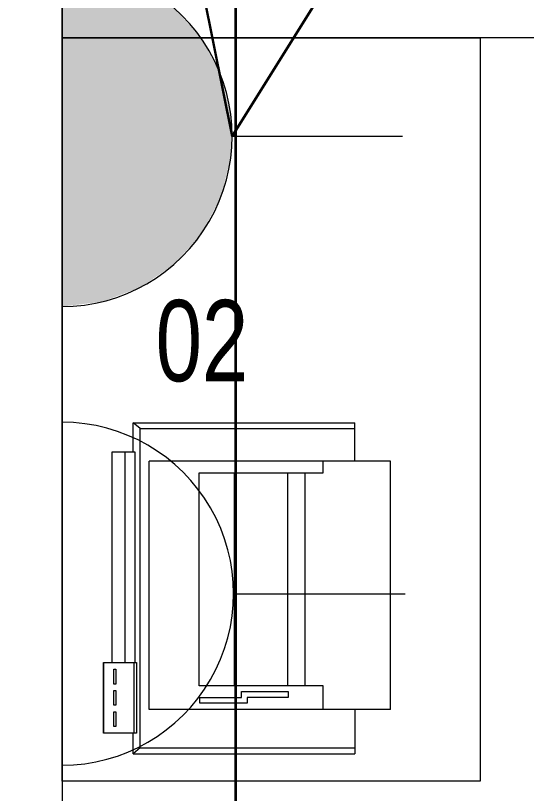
# Model space of a CAD drawing. Header units: metres. Extents: x 75097 to 220762, y -1557923 to -1361206.
# Drawn here: x 190548 to 191098, y -1469417 to -1468580 of the extents above; entities that cross this region are included whole.
import ezdxf

# ---------------------------------------------------------------- set-up
doc = ezdxf.new("R2010")
doc.units = ezdxf.units.M
doc.layers.get('0').update_dxf_attribs({"lineweight": 0})
for name, color, linetype, lineweight in [('A-100 - Copy$0$Medical Equipment and Furniture', 8, 'Continuous', 0), ('A-100 - Copy$0$NEW', 8, 'Continuous', 5), ('A-100 - Copy$0$Walls', 8, 'Continuous', 0), ('E-LG', 245, 'Continuous', 30)]:
    doc.layers.add(name, color=color, linetype=linetype, lineweight=lineweight)
doc.layers.add('E-POWR', color=7, linetype='Continuous', lineweight=9, true_color=0x4e7e3e)
doc.styles.add('A-100 - Copy$0$X3G_ENTITY_257CFD', font='swisscl.ttf', dxfattribs={"height": 200})

# ---------------------------------------------------------------- blocks, each defined once
blk = doc.blocks.new('NORMAL SOCKET')
at = {"layer": 'E-POWR'}
for p, q in [((0, 307.7), (0, 615.4)), ((-307.7, 0), (307.7, 0))]:
    blk.add_line(p, q, dxfattribs=at)
blk.add_ellipse((0, 0), major_axis=(32.8, 305.9), ratio=1, start_param=4.81904, end_param=7.960633, dxfattribs=at)
blk = doc.blocks.new('GI-041_dwg_UPS-E-SKT1-3902843-GI-041')
at = {"layer": 'E-POWR'}
blk.add_hatch(color=256, dxfattribs=at).paths.add_polyline_path([(-0.19872, -0.00047), (0.19872, -0.00047), (0.19295, 0.04709), (0.17596, 0.09188), (0.14875, 0.13131), (0.11289, 0.16308), (0.07047, 0.18534), (0.02395, 0.19681), (-0.02395, 0.19681), (-0.07047, 0.18534), (-0.11289, 0.16308), (-0.14875, 0.13131), (-0.17596, 0.09188), (-0.19295, 0.04709)], flags=0)
for p, q in [((0, 0.19825), (0, 0.397)), ((-0.19872, -0.00047), (0.19872, -0.00047)), ((-0.14732, -0.00047), (0.14732, -0.00047))]:
    blk.add_line(p, q, dxfattribs=at)
blk.add_arc((0, -0.00047), 0.19872, 360, 180, dxfattribs=at)
blk = doc.blocks.new('A-100 - Copy$0$GF21042-P')
for p, q in [((0.7, 0), (0.7, 0.6)), ((-0.7, 0), (0.7, 0))]:
    blk.add_line(p, q)
blk = doc.blocks.new('*X84')
for p, q in [((5, 3), (5, 3)), ((5, 3), (5, 3)), ((5, 3), (5, 3)), ((5, 3), (5, 3)), ((5, 3), (5, 3)), ((5, 3), (5, 3)), ((5, 3), (5, 3)), ((5, 3), (5, 3)), ((5, 3), (5, 3)), ((5, 3), (5, 3)), ((5, 3), (5, 3)), ((5, 3), (5, 3)), ((5, 3), (5, 3)), ((5, 3), (5, 3)), ((5, 3), (5, 3)), ((5, 3), (5, 3)), ((5, 3), (5, 3)), ((5, 3), (5, 3)), ((5, 3), (5, 3)), ((5, 3), (5, 3)), ((5, 3), (5, 3)), ((5, 3), (5, 3)), ((5, 3), (5, 3)), ((5, 3), (5, 3)), ((5, 3), (5, 3)), ((5, 3), (5, 3)), ((5, 3), (5, 3)), ((5, 3), (5, 3)), ((5, 3), (5, 3)), ((5, 3), (5, 3)), ((5, 3), (5, 3)), ((5, 3), (5, 3)), ((5, 3), (5, 3)), ((5, 3), (5, 3)), ((5, 3), (5, 3)), ((5, 3), (5, 3)), ((5, 3), (5, 3)), ((5, 3), (5, 3)), ((5, 3), (5, 3)), ((5, 3), (5, 3)), ((5, 3), (5, 3)), ((5, 3), (5, 3)), ((5, 3), (5, 3)), ((5, 3), (5, 3)), ((5, 3), (5, 3)), ((5, 3), (5, 3)), ((5, 3), (5, 3)), ((5, 3), (5, 3)), ((5, 3), (5, 3)), ((5, 3), (5, 3)), ((5, 3), (5, 3)), ((5, 3), (5, 3)), ((5, 3), (5, 3)), ((5, 3), (5, 3)), ((5, 3), (5, 3)), ((5, 3), (5, 3)), ((5, 3), (5, 3)), ((5, 3), (5, 3)), ((5, 3), (5, 3)), ((5, 3), (5, 3)), ((5, 3), (5, 3)), ((5, 3), (5, 3)), ((5, 3), (5, 3)), ((5, 3), (5, 3)), ((5, 3), (5, 3)), ((5, 3), (5, 3)), ((6, 3), (5, 3)), ((5, 3), (5, 3)), ((6, 3), (5, 3)), ((5, 3), (5, 3)), ((6, 3), (5, 3)), ((5, 3), (5, 3)), ((6, 3), (5, 3)), ((5, 3), (5, 3)), ((5, 3), (5, 3)), ((5, 3), (5, 3)), ((5, 3), (5, 3)), ((5, 3), (5, 3)), ((5, 3), (5, 3)), ((5, 3), (5, 3)), ((5, 3), (5, 3)), ((5, 3), (5, 3)), ((5, 3), (5, 3)), ((5, 3), (5, 3)), ((5, 3), (5, 3)), ((5, 3), (5, 3)), ((5, 3), (5, 3)), ((5, 3), (5, 3)), ((5, 3), (5, 3)), ((5, 3), (5, 3)), ((5, 3), (5, 3)), ((5, 3), (5, 3)), ((5, 3), (5, 3)), ((5, 3), (5, 3)), ((5, 3), (5, 3)), ((5, 3), (5, 3)), ((6, 3), (6, 3)), ((6, 3), (6, 3)), ((6, 3), (6, 3)), ((6, 3), (6, 3)), ((6, 3), (6, 3)), ((6, 3), (6, 3)), ((6, 3), (6, 3)), ((6, 3), (6, 3)), ((6, 3), (6, 3)), ((6, 3), (6, 3)), ((6, 3), (6, 3)), ((6, 3), (6, 3)), ((6, 3), (6, 3)), ((6, 3), (6, 3)), ((6, 3), (6, 3)), ((6, 3), (6, 3)), ((6, 3), (6, 3)), ((6, 3), (6, 3)), ((6, 3), (6, 3)), ((6, 3), (6, 3)), ((6, 3), (6, 3)), ((6, 3), (6, 3)), ((6, 3), (6, 3)), ((6, 3), (6, 3)), ((6, 3), (6, 3)), ((6, 3), (6, 3)), ((6, 3), (6, 3)), ((6, 3), (6, 3)), ((6, 3), (6, 3)), ((6, 3), (6, 3)), ((6, 3), (6, 3)), ((6, 3), (6, 3)), ((6, 3), (6, 3)), ((6, 3), (6, 3)), ((6, 3), (6, 3)), ((6, 3), (6, 3)), ((6, 3), (6, 3)), ((6, 3), (6, 3)), ((6, 3), (6, 3)), ((6, 3), (6, 3)), ((6, 3), (6, 3)), ((6, 3), (6, 3)), ((6, 3), (6, 3)), ((6, 3), (6, 3)), ((6, 3), (6, 3)), ((6, 3), (6, 3)), ((6, 3), (6, 3)), ((6, 3), (6, 3)), ((6, 3), (6, 3)), ((6, 3), (6, 3)), ((6, 3), (6, 3)), ((6, 3), (6, 3)), ((6, 3), (6, 3)), ((6, 3), (6, 3)), ((6, 3), (6, 3)), ((6, 3), (6, 3)), ((6, 3), (6, 3)), ((6, 3), (6, 3)), ((6, 3), (6, 3)), ((6, 3), (6, 3)), ((6, 3), (6, 3)), ((6, 3), (6, 3)), ((6, 3), (6, 3)), ((6, 3), (6, 3)), ((6, 3), (6, 3)), ((6, 3), (6, 3)), ((6, 3), (6, 3)), ((6, 3), (6, 3)), ((6, 3), (6, 3)), ((6, 3), (6, 3)), ((6, 3), (6, 3)), ((6, 3), (6, 3)), ((6, 3), (6, 3)), ((6, 3), (6, 3)), ((6, 3), (6, 3)), ((6, 3), (6, 3)), ((6, 3), (6, 3)), ((6, 3), (6, 3)), ((6, 3), (6, 3)), ((6, 3), (6, 3)), ((6, 3), (6, 3)), ((6, 3), (6, 3)), ((6, 3), (6, 3)), ((6, 3), (6, 3)), ((6, 3), (6, 3)), ((6, 3), (6, 3)), ((6, 3), (6, 3)), ((6, 3), (6, 3)), ((6, 3), (6, 3)), ((6, 3), (6, 3)), ((6, 3), (6, 3)), ((6, 3), (6, 3)), ((6, 3), (6, 3)), ((6, 3), (6, 3)), ((6, 3), (6, 3)), ((6, 3), (6, 3)), ((6, 3), (6, 3)), ((6, 3), (6, 3)), ((6, 3), (6, 3)), ((6, 3), (6, 3)), ((6, 3), (6, 3)), ((6, 3), (6, 3)), ((6, 3), (6, 3)), ((6, 3), (6, 3)), ((6, 3), (6, 3)), ((6, 3), (6, 3)), ((6, 3), (6, 3)), ((6, 3), (6, 3)), ((6, 3), (6, 3)), ((6, 3), (6, 3)), ((6, 3), (6, 3)), ((6, 3), (6, 3)), ((6, 3), (6, 3)), ((6, 3), (6, 3)), ((6, 3), (6, 3)), ((6, 3), (6, 3)), ((6, 3), (6, 3)), ((6, 3), (6, 3)), ((6, 3), (6, 3)), ((6, 3), (6, 3)), ((6, 3), (6, 3)), ((6, 3), (6, 3)), ((6, 3), (6, 3)), ((6, 3), (6, 3)), ((6, 3), (6, 3)), ((6, 3), (6, 3)), ((6, 3), (6, 3)), ((6, 3), (6, 3)), ((6, 3), (6, 3)), ((6, 3), (6, 3)), ((6, 3), (6, 3)), ((6, 3), (6, 3)), ((6, 3), (6, 3)), ((6, 3), (6, 3)), ((6, 3), (6, 3)), ((6, 3), (6, 3)), ((6, 3), (6, 3)), ((6, 3), (6, 3)), ((6, 3), (6, 3)), ((6, 3), (6, 3)), ((6, 3), (6, 3)), ((6, 3), (6, 3)), ((6, 3), (6, 3)), ((6, 3), (6, 3)), ((6, 3), (6, 3)), ((6, 3), (6, 3)), ((6, 3), (6, 3)), ((6, 3), (6, 3)), ((6, 3), (6, 3)), ((6, 3), (6, 3)), ((6, 3), (6, 3)), ((6, 3), (6, 3)), ((6, 3), (6, 3)), ((6, 3), (6, 3)), ((6, 3), (6, 3)), ((6, 3), (6, 3)), ((6, 3), (6, 3)), ((6, 3), (6, 3)), ((6, 3), (6, 3)), ((6, 3), (6, 3)), ((6, 3), (6, 3)), ((6, 3), (6, 3)), ((6, 3), (6, 3)), ((6, 3), (6, 3)), ((6, 3), (6, 3)), ((6, 3), (6, 3)), ((6, 3), (6, 3)), ((6, 3), (6, 3)), ((6, 3), (6, 3)), ((6, 3), (6, 3)), ((6, 3), (6, 3)), ((6, 3), (6, 3)), ((6, 3), (6, 3)), ((6, 3), (6, 3)), ((6, 3), (6, 3)), ((6, 3), (6, 3)), ((6, 3), (6, 3)), ((6, 3), (6, 3)), ((6, 3), (6, 3)), ((6, 3), (6, 3)), ((6, 3), (6, 3)), ((6, 3), (6, 3)), ((6, 3), (6, 3)), ((6, 3), (6, 3)), ((6, 3), (6, 3)), ((6, 3), (6, 3)), ((6, 3), (6, 3)), ((6, 3), (6, 3)), ((6, 3), (6, 3)), ((6, 3), (6, 3)), ((6, 3), (6, 3)), ((6, 3), (6, 3)), ((6, 3), (6, 3)), ((6, 3), (6, 3)), ((6, 3), (6, 3)), ((6, 3), (6, 3)), ((6, 3), (6, 3)), ((6, 3), (6, 3)), ((6, 3), (6, 3)), ((6, 3), (6, 3)), ((6, 3), (6, 3)), ((6, 3), (6, 3)), ((6, 3), (6, 3)), ((6, 3), (6, 3)), ((6, 3), (5, 3)), ((6, 3), (5, 3)), ((6, 3), (5, 3)), ((6, 3), (5, 3)), ((6, 3), (5, 3)), ((6, 3), (6, 3)), ((6, 3), (6, 3)), ((6, 3), (6, 3)), ((6, 3), (6, 3)), ((6, 3), (6, 3)), ((6, 3), (6, 3)), ((6, 3), (6, 3)), ((6, 3), (6, 3)), ((6, 3), (6, 3)), ((6, 3), (6, 3)), ((6, 3), (6, 3)), ((6, 3), (6, 3)), ((6, 3), (6, 3)), ((6, 3), (6, 3)), ((6, 3), (6, 3)), ((6, 3), (6, 3)), ((6, 3), (6, 3)), ((6, 3), (6, 3)), ((6, 3), (6, 3)), ((6, 3), (6, 3)), ((6, 3), (6, 3)), ((6, 3), (6, 3)), ((6, 3), (6, 3)), ((6, 3), (6, 3)), ((6, 3), (6, 3)), ((6, 3), (6, 3)), ((6, 3), (6, 3)), ((6, 3), (6, 3)), ((6, 3), (6, 3)), ((6, 3), (6, 3)), ((6, 3), (6, 3)), ((6, 3), (6, 3)), ((6, 3), (6, 3)), ((6, 3), (6, 3)), ((6, 3), (6, 3)), ((6, 3), (6, 3)), ((6, 3), (6, 3)), ((6, 3), (6, 3)), ((6, 3), (6, 3)), ((6, 3), (6, 3)), ((6, 3), (6, 3)), ((6, 3), (6, 3)), ((6, 3), (6, 3)), ((6, 3), (6, 3)), ((6, 3), (6, 3)), ((6, 3), (6, 3)), ((6, 3), (6, 3)), ((6, 3), (6, 3)), ((6, 3), (6, 3)), ((6, 3), (6, 3)), ((6, 3), (6, 3)), ((6, 3), (6, 3)), ((6, 3), (6, 3)), ((6, 3), (6, 3)), ((6, 3), (6, 3)), ((6, 3), (6, 3)), ((6, 3), (6, 3)), ((6, 3), (6, 3)), ((6, 3), (6, 3)), ((6, 3), (6, 3)), ((6, 3), (6, 3)), ((6, 3), (6, 3)), ((6, 3), (6, 3)), ((6, 3), (6, 3)), ((6, 3), (6, 3)), ((6, 3), (6, 3)), ((6, 3), (6, 3)), ((6, 3), (6, 3)), ((6, 3), (6, 3)), ((6, 3), (6, 3)), ((6, 3), (6, 3)), ((6, 3), (6, 3)), ((6, 3), (6, 3)), ((6, 3), (6, 3)), ((6, 3), (6, 3)), ((6, 3), (6, 3)), ((6, 3), (6, 3)), ((6, 3), (6, 3)), ((6, 3), (6, 3)), ((6, 3), (6, 3)), ((6, 3), (6, 3)), ((6, 3), (6, 3)), ((6, 3), (6, 3)), ((6, 3), (6, 3)), ((6, 3), (6, 3)), ((6, 3), (6, 3)), ((6, 3), (6, 3)), ((6, 3), (6, 3)), ((6, 3), (6, 3)), ((6, 3), (6, 3)), ((6, 3), (6, 3)), ((6, 3), (6, 3)), ((6, 3), (6, 3)), ((6, 3), (6, 3)), ((6, 3), (6, 3)), ((6, 3), (6, 3)), ((6, 3), (6, 3)), ((6, 3), (6, 3)), ((6, 3), (6, 3)), ((6, 3), (6, 3)), ((6, 3), (6, 3)), ((6, 3), (6, 3)), ((6, 3), (6, 3)), ((6, 3), (6, 3)), ((6, 3), (6, 3)), ((6, 3), (6, 3)), ((6, 3), (6, 3)), ((6, 3), (6, 3)), ((6, 3), (6, 3)), ((6, 3), (6, 3)), ((6, 3), (6, 3)), ((6, 3), (6, 3)), ((6, 3), (6, 3)), ((6, 3), (6, 3)), ((6, 3), (6, 3)), ((6, 3), (6, 3)), ((6, 3), (6, 3)), ((6, 3), (6, 3)), ((6, 3), (6, 3)), ((6, 3), (6, 3)), ((6, 3), (6, 3)), ((6, 3), (6, 3)), ((6, 3), (6, 3)), ((6, 3), (6, 3)), ((6, 3), (6, 3)), ((6, 3), (6, 3)), ((6, 3), (6, 3)), ((6, 3), (6, 3)), ((6, 3), (6, 3)), ((6, 3), (6, 3)), ((6, 3), (6, 3)), ((6, 3), (6, 3)), ((6, 3), (6, 3)), ((6, 3), (6, 3)), ((6, 3), (6, 3)), ((6, 3), (6, 3)), ((6, 3), (6, 3)), ((6, 3), (6, 3)), ((6, 3), (6, 3)), ((6, 3), (6, 3)), ((6, 3), (6, 3)), ((6, 3), (6, 3)), ((6, 3), (6, 3)), ((6, 3), (6, 3)), ((6, 3), (6, 3)), ((6, 3), (6, 3)), ((6, 3), (6, 3)), ((6, 3), (6, 3)), ((6, 3), (6, 3)), ((6, 3), (6, 3)), ((6, 3), (6, 3)), ((6, 3), (6, 3)), ((6, 3), (6, 3)), ((6, 3), (6, 3)), ((6, 3), (6, 3)), ((6, 3), (6, 3)), ((6, 3), (6, 3)), ((6, 3), (6, 3)), ((6, 3), (6, 3)), ((6, 3), (6, 3)), ((6, 3), (6, 3)), ((6, 3), (6, 3)), ((6, 3), (6, 3)), ((6, 3), (6, 3)), ((6, 3), (6, 3)), ((6, 3), (6, 3)), ((6, 3), (6, 3)), ((6, 3), (6, 3)), ((6, 3), (6, 3)), ((6, 3), (6, 3)), ((6, 3), (6, 3)), ((6, 3), (6, 3)), ((6, 3), (6, 3)), ((6, 3), (6, 3)), ((6, 3), (6, 3)), ((6, 3), (6, 3)), ((6, 3), (6, 3)), ((6, 3), (6, 3)), ((6, 3), (6, 3)), ((6, 3), (6, 3)), ((6, 3), (6, 3)), ((6, 3), (6, 3)), ((6, 3), (6, 3)), ((6, 3), (6, 3)), ((6, 3), (6, 3)), ((6, 3), (6, 3)), ((6, 3), (6, 3)), ((6, 3), (6, 3)), ((6, 3), (6, 3)), ((6, 3), (6, 3)), ((6, 3), (6, 3)), ((6, 3), (6, 3)), ((6, 3), (6, 3)), ((6, 3), (6, 3)), ((6, 3), (6, 3)), ((6, 3), (6, 3)), ((6, 3), (6, 3)), ((6, 3), (6, 3)), ((6, 3), (6, 3)), ((6, 3), (6, 3)), ((6, 3), (6, 3)), ((6, 3), (6, 3)), ((6, 3), (6, 3)), ((6, 3), (6, 3)), ((6, 3), (6, 3)), ((6, 3), (6, 3)), ((6, 3), (6, 3)), ((6, 3), (6, 3)), ((6, 3), (6, 3)), ((6, 3), (6, 3)), ((6, 3), (6, 3)), ((6, 3), (6, 3)), ((6, 3), (6, 3)), ((6, 3), (6, 3)), ((6, 3), (6, 3)), ((6, 3), (6, 3)), ((6, 3), (6, 3)), ((6, 3), (6, 3)), ((6, 3), (6, 3)), ((6, 3), (6, 3)), ((6, 3), (6, 3)), ((6, 3), (6, 3)), ((6, 3), (6, 3)), ((6, 3), (6, 3)), ((6, 3), (6, 3)), ((6, 3), (6, 3)), ((6, 3), (6, 3)), ((6, 3), (6, 3)), ((6, 3), (6, 3)), ((6, 3), (6, 3)), ((6, 3), (6, 3)), ((6, 3), (6, 3)), ((6, 3), (6, 3)), ((6, 3), (6, 3)), ((6, 3), (6, 3)), ((6, 3), (6, 3)), ((6, 3), (6, 3)), ((6, 3), (6, 3)), ((6, 3), (6, 3)), ((6, 3), (6, 3)), ((6, 3), (6, 3)), ((6, 3), (6, 3)), ((6, 3), (6, 3)), ((6, 3), (6, 3)), ((6, 3), (6, 3)), ((6, 3), (6, 3)), ((6, 3), (6, 3)), ((6, 3), (6, 3)), ((6, 3), (6, 3)), ((6, 3), (6, 3)), ((6, 3), (6, 3)), ((6, 3), (6, 3)), ((6, 3), (6, 3)), ((6, 3), (6, 3)), ((6, 3), (6, 3)), ((6, 3), (6, 3)), ((6, 3), (6, 3)), ((6, 3), (6, 3)), ((6, 3), (6, 3)), ((6, 3), (6, 3)), ((6, 3), (6, 3)), ((6, 3), (6, 3)), ((6, 3), (6, 3)), ((6, 3), (6, 3)), ((6, 3), (6, 3)), ((6, 3), (6, 3)), ((6, 3), (6, 3)), ((6, 3), (6, 3)), ((6, 3), (6, 3)), ((6, 3), (6, 3)), ((6, 3), (6, 3)), ((6, 3), (6, 3)), ((6, 3), (6, 3)), ((6, 3), (6, 3)), ((6, 3), (6, 3)), ((6, 3), (6, 3)), ((6, 3), (6, 3)), ((6, 3), (6, 3)), ((6, 3), (6, 3)), ((6, 3), (6, 3)), ((6, 3), (6, 3)), ((6, 3), (6, 3)), ((6, 3), (6, 3)), ((6, 3), (6, 3)), ((6, 3), (6, 3)), ((6, 3), (6, 3)), ((6, 3), (6, 3)), ((6, 3), (6, 3)), ((6, 3), (6, 3)), ((6, 3), (6, 3)), ((6, 3), (6, 3)), ((6, 3), (6, 3)), ((6, 3), (6, 3)), ((6, 3), (6, 3)), ((6, 3), (6, 3)), ((6, 3), (6, 3)), ((6, 3), (6, 3)), ((6, 3), (6, 3)), ((6, 3), (6, 3)), ((6, 3), (6, 3)), ((6, 3), (6, 3)), ((6, 3), (6, 3)), ((6, 3), (6, 3)), ((6, 3), (6, 3)), ((6, 3), (6, 3)), ((6, 3), (6, 3)), ((6, 3), (6, 3)), ((6, 3), (6, 3)), ((6, 3), (6, 3)), ((6, 3), (6, 3)), ((6, 3), (6, 3)), ((6, 3), (6, 3)), ((6, 3), (6, 3)), ((6, 3), (6, 3)), ((6, 3), (6, 3)), ((6, 3), (6, 3)), ((6, 3), (6, 3))]:
    blk.add_line(p, q)
blk = doc.blocks.new('*X85')
for p, q in [((13, 1), (13, 1)), ((13, 1), (13, 1)), ((13, 1), (13, 1)), ((13, 1), (13, 1)), ((13, 1), (13, 1)), ((13, 1), (13, 1)), ((13, 1), (13, 1)), ((13, 1), (13, 1)), ((13, 1), (13, 1)), ((13, 1), (13, 1)), ((13, 1), (13, 1)), ((13, 1), (13, 1)), ((13, 1), (13, 1)), ((13, 1), (13, 1)), ((13, 1), (13, 1)), ((13, 1), (14, 1)), ((13, 1), (14, 1)), ((13, 1), (14, 1)), ((13, 1), (13, 1)), ((13, 1), (13, 1)), ((13, 1), (13, 1)), ((13, 1), (13, 1)), ((13, 1), (13, 1)), ((13, 1), (13, 1)), ((13, 1), (13, 1)), ((13, 1), (13, 1)), ((13, 1), (13, 1)), ((13, 1), (13, 1)), ((13, 1), (13, 1)), ((13, 1), (13, 1)), ((13, 1), (13, 1)), ((13, 1), (13, 1)), ((13, 1), (13, 1)), ((13, 1), (13, 1)), ((13, 1), (13, 1)), ((13, 1), (13, 1)), ((13, 1), (13, 1)), ((13, 1), (13, 1)), ((13, 1), (13, 1)), ((13, 1), (13, 1)), ((13, 1), (13, 1)), ((13, 1), (13, 1)), ((13, 1), (13, 1)), ((13, 1), (13, 1)), ((13, 1), (13, 1)), ((13, 1), (13, 1)), ((13, 1), (13, 1)), ((13, 1), (13, 1)), ((13, 1), (13, 1)), ((13, 1), (13, 1)), ((13, 1), (13, 1)), ((13, 1), (13, 1)), ((13, 1), (13, 1)), ((13, 1), (13, 1)), ((13, 1), (13, 1)), ((13, 1), (13, 1)), ((13, 1), (13, 1)), ((13, 1), (13, 1)), ((13, 1), (13, 1)), ((13, 1), (13, 1)), ((13, 1), (13, 1)), ((13, 1), (13, 1)), ((13, 1), (13, 1)), ((13, 1), (13, 1)), ((13, 1), (13, 1)), ((13, 1), (13, 1)), ((13, 1), (13, 1)), ((13, 1), (13, 1)), ((13, 1), (13, 1)), ((13, 1), (13, 1)), ((13, 1), (13, 1)), ((13, 1), (13, 1)), ((13, 1), (13, 1)), ((13, 1), (13, 1)), ((13, 1), (13, 1)), ((13, 1), (13, 1)), ((13, 1), (13, 1)), ((13, 1), (13, 1)), ((13, 1), (13, 1)), ((13, 1), (13, 1)), ((13, 1), (13, 1)), ((13, 1), (13, 1)), ((13, 1), (13, 1)), ((13, 1), (13, 1)), ((13, 1), (13, 1)), ((13, 1), (13, 1)), ((13, 1), (13, 1)), ((13, 1), (13, 1)), ((13, 1), (13, 1)), ((13, 1), (13, 1)), ((13, 1), (13, 1)), ((13, 1), (13, 1)), ((13, 1), (13, 1)), ((13, 1), (13, 1)), ((13, 1), (13, 1)), ((13, 1), (13, 1)), ((13, 1), (13, 1)), ((13, 1), (13, 1)), ((13, 1), (13, 1)), ((13, 1), (13, 1)), ((13, 1), (13, 1)), ((13, 1), (13, 1)), ((13, 1), (13, 1)), ((13, 1), (13, 1)), ((13, 1), (13, 1)), ((13, 1), (13, 1)), ((13, 1), (13, 1)), ((13, 1), (13, 1)), ((13, 1), (13, 1)), ((13, 1), (13, 1)), ((13, 1), (13, 1)), ((13, 1), (13, 1)), ((13, 1), (13, 1)), ((13, 1), (13, 1)), ((13, 1), (13, 1)), ((13, 1), (13, 1)), ((13, 1), (13, 1)), ((13, 1), (13, 1)), ((13, 1), (13, 1)), ((13, 1), (13, 1)), ((13, 1), (13, 1)), ((13, 1), (13, 1)), ((13, 1), (13, 1)), ((13, 1), (14, 1)), ((13, 0), (13, 0)), ((13, 0), (13, 0)), ((13, 0), (13, 0)), ((13, 0), (13, 0)), ((13, 0), (13, 0)), ((13, 0), (13, 0)), ((13, 0), (13, 0)), ((13, 0), (13, 0)), ((13, 0), (13, 0)), ((13, 0), (13, 0)), ((13, 0), (13, 0)), ((13, 0), (13, 0)), ((13, 0), (13, 0)), ((13, 0), (13, 0)), ((13, 0), (13, 0)), ((13, 0), (13, 0)), ((13, 0), (13, 0)), ((13, 0), (13, 0)), ((13, 0), (13, 0)), ((13, 0), (13, 0)), ((13, 0), (13, 0)), ((13, 0), (13, 0)), ((13, 0), (13, 0)), ((13, 0), (13, 0)), ((13, 0), (13, 0)), ((13, 0), (13, 0)), ((13, 0), (13, 0)), ((13, 0), (13, 0)), ((13, 0), (13, 0)), ((13, 0), (13, 0)), ((13, 0), (13, 0)), ((13, 0), (13, 0)), ((13, 0), (13, 0)), ((13, 0), (13, 0)), ((13, 0), (13, 0)), ((13, 0), (13, 0)), ((13, 0), (13, 0)), ((13, 0), (13, 0)), ((13, 0), (13, 0)), ((13, 0), (13, 0)), ((13, 0), (13, 0)), ((13, 0), (13, 0)), ((13, 0), (13, 0)), ((13, 0), (13, 0)), ((13, 0), (13, 0)), ((13, 0), (13, 0)), ((13, 0), (13, 0)), ((13, 0), (13, 0)), ((13, 0), (14, 0)), ((13, 0), (14, 0)), ((13, 0), (13, 0)), ((13, 0), (14, 0)), ((14, 1), (14, 1)), ((14, 1), (14, 1)), ((14, 1), (14, 1)), ((14, 1), (14, 1)), ((14, 1), (14, 1)), ((14, 1), (14, 1)), ((14, 1), (14, 1)), ((14, 1), (14, 1)), ((14, 1), (14, 1)), ((14, 1), (14, 1)), ((14, 1), (14, 1)), ((14, 1), (14, 1)), ((14, 1), (14, 1)), ((14, 1), (14, 1)), ((14, 1), (14, 1)), ((14, 1), (14, 1)), ((14, 1), (14, 1)), ((14, 1), (14, 1)), ((14, 1), (14, 1)), ((14, 1), (14, 1)), ((14, 1), (14, 1)), ((14, 1), (14, 1)), ((14, 1), (14, 1)), ((14, 1), (14, 1)), ((14, 1), (14, 1)), ((14, 1), (14, 1)), ((14, 1), (14, 1)), ((14, 1), (14, 1)), ((14, 1), (14, 1)), ((14, 1), (14, 1)), ((14, 1), (14, 1)), ((14, 1), (14, 1)), ((14, 1), (14, 1)), ((14, 1), (14, 1)), ((14, 1), (14, 1)), ((14, 1), (14, 1)), ((14, 1), (14, 1)), ((14, 1), (14, 1)), ((14, 1), (14, 1)), ((14, 1), (14, 1)), ((14, 1), (14, 1)), ((14, 1), (14, 1)), ((14, 1), (14, 1)), ((14, 1), (14, 1)), ((14, 1), (14, 1)), ((14, 1), (14, 1)), ((14, 1), (14, 1)), ((14, 1), (14, 1)), ((14, 1), (14, 1)), ((14, 1), (14, 1)), ((14, 1), (14, 1)), ((14, 1), (14, 1)), ((14, 1), (14, 1)), ((14, 1), (14, 1)), ((14, 1), (14, 1)), ((14, 1), (14, 1)), ((14, 1), (14, 1)), ((14, 1), (14, 1)), ((14, 1), (14, 1)), ((14, 1), (14, 1)), ((14, 1), (14, 1)), ((14, 1), (14, 1)), ((14, 1), (14, 1)), ((14, 1), (14, 1)), ((14, 1), (14, 1)), ((14, 1), (14, 1)), ((14, 1), (14, 1)), ((14, 1), (14, 1)), ((14, 1), (14, 1)), ((14, 1), (14, 1)), ((14, 1), (14, 1)), ((14, 1), (14, 1)), ((14, 1), (14, 1)), ((14, 1), (14, 1)), ((14, 1), (14, 1)), ((14, 1), (14, 1)), ((14, 1), (14, 1)), ((14, 1), (14, 1)), ((14, 1), (14, 1)), ((14, 1), (14, 1)), ((14, 1), (14, 1)), ((14, 1), (14, 1)), ((14, 1), (14, 1)), ((14, 1), (14, 1)), ((14, 1), (14, 1)), ((14, 1), (14, 1)), ((14, 1), (14, 1)), ((14, 1), (14, 1)), ((14, 1), (14, 1)), ((14, 1), (14, 1)), ((14, 1), (14, 1)), ((14, 1), (14, 1)), ((14, 1), (14, 1)), ((14, 1), (14, 1)), ((14, 0), (14, 0)), ((14, 0), (14, 0)), ((14, 0), (14, 0)), ((14, 0), (14, 0)), ((14, 0), (14, 0)), ((14, 0), (14, 0)), ((14, 0), (14, 0)), ((14, 0), (14, 0)), ((14, 0), (14, 0)), ((14, 0), (14, 0)), ((14, 0), (14, 0)), ((14, 0), (14, 0)), ((14, 0), (14, 0)), ((14, 0), (14, 0)), ((14, 0), (14, 0)), ((14, 0), (14, 0)), ((14, 0), (14, 0)), ((14, 0), (14, 0)), ((14, 0), (14, 0)), ((14, 0), (14, 0)), ((14, 0), (14, 0)), ((14, 0), (14, 0)), ((14, 0), (14, 0)), ((14, 0), (14, 0)), ((14, 0), (14, 0)), ((14, 0), (14, 0)), ((14, 0), (14, 0)), ((14, 0), (14, 0)), ((14, 0), (14, 0)), ((14, 0), (14, 0)), ((14, 0), (14, 0)), ((14, 0), (14, 0)), ((14, 0), (14, 0)), ((14, 0), (14, 0)), ((14, 0), (14, 0)), ((14, 0), (14, 0)), ((14, 0), (14, 0)), ((14, 0), (14, 0)), ((14, 0), (14, 0)), ((14, 0), (14, 0)), ((14, 0), (14, 0)), ((14, 0), (14, 0)), ((14, 0), (14, 0)), ((14, 0), (14, 0)), ((14, 0), (14, 0)), ((14, 0), (14, 0)), ((14, 0), (14, 0)), ((14, 0), (14, 0)), ((13, 0), (13, 0)), ((13, 0), (14, 0)), ((13, 0), (13, 0)), ((13, 0), (14, 0)), ((13, 0), (13, 0)), ((13, 0), (14, 0)), ((13, 0), (13, 0)), ((13, 0), (13, 0)), ((13, 0), (13, 0)), ((13, 0), (13, 0)), ((13, 0), (14, 0)), ((13, 0), (13, 0)), ((13, 0), (14, 0)), ((13, 0), (13, 0)), ((13, 0), (14, 0)), ((13, 0), (13, 0)), ((13, 0), (14, 0)), ((13, 0), (13, 0)), ((13, 0), (14, 0)), ((13, 0), (13, 0)), ((13, 0), (14, 0)), ((13, 0), (13, 0)), ((13, 0), (14, 0)), ((13, 0), (13, 0)), ((13, 0), (13, 0)), ((13, 0), (13, 0)), ((13, 0), (14, 0)), ((13, 0), (13, 0)), ((13, 0), (14, 0)), ((13, 0), (13, 0)), ((13, 0), (14, 0)), ((13, 0), (13, 0)), ((13, 0), (14, 0)), ((13, 0), (13, 0)), ((13, 0), (13, 0)), ((13, 0), (13, 0)), ((13, 0), (13, 0)), ((13, 0), (13, 0)), ((13, 0), (13, 0)), ((13, 0), (13, 0)), ((13, 0), (13, 0)), ((13, 0), (13, 0)), ((13, 0), (13, 0)), ((13, 0), (13, 0)), ((13, 0), (13, 0)), ((13, 0), (13, 0)), ((13, 0), (13, 0)), ((13, 0), (13, 0)), ((13, 0), (13, 0)), ((13, 0), (13, 0)), ((13, 0), (13, 0)), ((13, 0), (13, 0)), ((13, 0), (13, 0)), ((13, 0), (13, 0)), ((13, 0), (13, 0)), ((13, 0), (13, 0)), ((13, 0), (13, 0)), ((13, 0), (13, 0)), ((13, 0), (13, 0)), ((13, 0), (13, 0)), ((13, 0), (13, 0)), ((13, 0), (13, 0)), ((13, 0), (13, 0)), ((13, 0), (13, 0)), ((13, -1), (13, -1)), ((13, -1), (13, -1)), ((13, -1), (13, -1)), ((13, -1), (13, -1)), ((13, -1), (13, -1)), ((13, -1), (14, -1)), ((13, -1), (13, -1)), ((14, 0), (14, 0)), ((14, 0), (14, 0)), ((14, 0), (14, 0)), ((14, 0), (14, 0)), ((14, 0), (14, 0)), ((14, 0), (14, 0)), ((14, 0), (14, 0)), ((14, 0), (14, 0)), ((14, 0), (14, 0)), ((14, 0), (14, 0)), ((14, 0), (14, 0)), ((14, 0), (14, 0)), ((14, 0), (14, 0)), ((14, 0), (14, 0)), ((14, 0), (14, 0)), ((13, 0), (14, 0)), ((14, 0), (14, 0)), ((14, 0), (14, 0)), ((14, 0), (14, 0)), ((14, 0), (14, 0)), ((14, 0), (14, 0)), ((14, 0), (14, 0)), ((14, 0), (14, 0)), ((14, 0), (14, 0)), ((14, 0), (14, 0)), ((14, 0), (14, 0)), ((14, 0), (14, 0)), ((14, 0), (14, 0)), ((14, 0), (14, 0)), ((14, 0), (14, 0)), ((14, 0), (14, 0)), ((14, 0), (14, 0)), ((14, 0), (14, 0)), ((14, 0), (14, 0)), ((14, 0), (14, 0)), ((14, 0), (14, 0)), ((14, 0), (14, 0)), ((14, 0), (14, 0)), ((14, 0), (14, 0)), ((14, 0), (14, 0)), ((14, 0), (14, 0)), ((14, 0), (14, 0)), ((14, 0), (14, 0)), ((14, 0), (14, 0)), ((14, 0), (14, 0)), ((14, 0), (14, 0)), ((14, 0), (14, 0)), ((14, 0), (14, 0)), ((14, 0), (14, 0)), ((14, 0), (14, 0)), ((14, -1), (14, -1)), ((14, -1), (14, -1)), ((14, -1), (14, -1)), ((14, -1), (14, -1)), ((14, -1), (14, -1))]:
    blk.add_line(p, q)
blk = doc.blocks.new('A-100 - Copy$0$GF21046-P')
for p, q in [((0.4, 0.45), (-0.4, 0.45)), ((-0.4, 0.45), (-0.4, 0)), ((0.4, 0), (0.4, 0.45)), ((-0.4, 0), (0.4, 0))]:
    blk.add_line(p, q)
for points in [[(0.4, 0.45), (0.4, 0.45), (0.4, 0.45), (0.4, 0.45), (0.4, 0.45), (0.4, 0.45), (0.4, 0.45), (0.4, 0.45), (0.4, 0.45), (0.4, 0.45), (0.4, 0.45), (0.4, 0.45), (0.4, 0.45), (0.4, 0.45), (0.4, 0.45), (0.4, 0.45), (0.4, 0.45), (0.4, 0.45), (0.4, 0.45), (0.4, 0.45), (0.4, 0.45), (0.4, 0.45), (0.4, 0.45), (0.4, 0.45), (0.4, 0.45), (0.4, 0.45), (0.4, 0.45), (0.4, 0.45), (0.4, 0.45), (0.4, 0.45), (0.4, 0.45), (0.4, 0.45), (0.4, 0.45), (0.4, 0.45), (0.4, 0.45), (0.4, 0.45), (0.4, 0.45), (0.4, 0.45), (0.4, 0.45), (0.4, 0.45), (0.4, 0.45), (0.4, 0.45), (0.4, 0.45), (0.4, 0.45), (0.4, 0.45), (0.4, 0.45), (0.4, 0.45), (0.4, 0.45), (0.4, 0.45), (0.4, 0.45), (0.4, 0.45), (0.4, 0.45), (0.4, 0.45), (0.4, 0.45), (0.4, 0.45), (0.4, 0.45), (0.4, 0.45), (0.4, 0.45), (0.4, 0.45), (0.4, 0.45), (0.4, 0.45), (0.4, 0.45), (0.4, 0.45), (0.4, 0.45), (0.4, 0.45), (0.4, 0.45), (0.4, 0.45), (0.4, 0.45), (0.4, 0.45), (0.4, 0.45), (0.4, 0.45), (0.4, 0.45), (0.4, 0.45), (0.4, 0.45), (0.4, 0.45), (0.4, 0.45), (0.4, 0.45), (0.4, 0.45), (0.4, 0.45), (0.4, 0.45), (0.4, 0.45), (0.4, 0.45), (0.4, 0.45), (0.4, 0.45), (0.4, 0.45), (0.4, 0.45), (0.4, 0.45), (0.4, 0.45), (0.4, 0.45), (0.4, 0.45), (0.4, 0.45), (0.4, 0.45), (0.4, 0.45), (0.4, 0.45), (0.4, 0.45), (0.4, 0.45), (0.4, 0.45), (0.4, 0.45), (0.4, 0.45), (0.4, 0.45), (0.4, 0.45), (0.4, 0.45), (0.4, 0.45), (0.4, 0.45), (0.4, 0.45), (0.4, 0.45), (0.4, 0.45), (0.4, 0.45), (0.4, 0.45), (0.4, 0.45), (0.4, 0.45), (0.4, 0.45), (0.4, 0.45), (0.4, 0.45), (0.4, 0.45), (0.4, 0.45), (0.4, 0.45), (0.4, 0.45), (0.4, 0.45), (0.4, 0.45), (0.4, 0.45), (0.4, 0.45), (0.4, 0.45), (0.4, 0.45), (0.4, 0.45), (0.4, 0.45), (0.4, 0.45), (0.4, 0.45), (0.4, 0.45), (0.4, 0.45), (0.4, 0.45), (0.4, 0.45), (0.4, 0.45), (0.4, 0.45), (0.4, 0.45), (0.4, 0.45), (0.4, 0.45), (0.4, 0.45), (0.4, 0.45), (0.4, 0.45), (0.4, 0.45), (0.4, 0.45), (0.4, 0.45), (0.4, 0.45), (0.4, 0.45), (0.4, 0.45), (0.4, 0.45), (0.4, 0.45), (0.4, 0.45), (0.4, 0.45), (0.4, 0.45), (0.4, 0.45), (0.4, 0.45), (0.4, 0.45), (0.4, 0.45), (0.4, 0.45), (0.4, 0.45), (0.4, 0.45), (0.4, 0.45), (0.4, 0.45), (0.4, 0.45), (0.4, 0.45), (0.4, 0.45), (0.4, 0.45), (0.4, 0.45), (0.4, 0.45), (0.4, 0.45), (0.4, 0.45), (0.4, 0.45), (0.4, 0.45), (0.4, 0.45), (0.4, 0.45), (0.4, 0.45), (0.4, 0.45), (0.4, 0.45), (0.4, 0.45), (0.4, 0.45), (0.4, 0.45), (0.4, 0.45), (0.4, 0.45), (0.4, 0.45), (0.4, 0.45), (0.4, 0.45), (0.4, 0.45), (0.4, 0.45), (0.4, 0.45), (0.4, 0.45), (0.4, 0.45), (0.4, 0.45), (0.4, 0.45), (0.4, 0.45), (0.4, 0.45), (0.4, 0.45), (0.4, 0.45), (0.4, 0.45), (0.4, 0.45), (0.4, 0.45), (0.4, 0.45), (0.4, 0.45), (0.4, 0.45), (0.4, 0.45), (0.4, 0.45), (0.4, 0.45), (0.4, 0.45), (0.4, 0.45), (0.4, 0.45), (0.4, 0.45), (0.4, 0.45), (0.4, 0.45), (0.4, 0.45), (0.4, 0.45), (0.4, 0.45), (0.4, 0.45), (0.4, 0.45), (0.4, 0.45), (0.4, 0.45), (0.4, 0.45), (0.4, 0.45), (0.4, 0.45)], [(0.4, 0.45), (0.4, 0.45), (0.4, 0.45), (0.4, 0.45), (0.4, 0.45), (0.4, 0.45), (0.4, 0.45), (0.4, 0.45), (0.4, 0.45), (0.4, 0.45), (0.4, 0.45), (0.4, 0.45), (0.4, 0.45), (0.4, 0.45), (0.4, 0.45), (0.4, 0.45), (0.4, 0.45), (0.4, 0.45), (0.4, 0.45), (0.4, 0.45), (0.4, 0.45), (0.4, 0.45), (0.4, 0.45), (0.4, 0.45), (0.4, 0.45), (0.4, 0.45), (0.4, 0.45), (0.4, 0.45), (0.4, 0.45), (0.4, 0.45), (0.4, 0.45), (0.4, 0.45), (0.4, 0.45), (0.4, 0.45), (0.4, 0.45), (0.4, 0.45), (0.4, 0.45), (0.4, 0.45), (0.4, 0.45), (0.4, 0.45), (0.4, 0.45), (0.4, 0.45), (0.4, 0.45), (0.4, 0.45), (0.4, 0.45), (0.4, 0.45), (0.4, 0.45), (0.4, 0.45), (0.4, 0.45), (0.4, 0.45), (0.4, 0.45), (0.4, 0.45), (0.4, 0.45), (0.4, 0.45), (0.4, 0.45), (0.4, 0.45), (0.4, 0.45), (0.4, 0.45), (0.4, 0.45), (0.4, 0.45), (0.4, 0.45), (0.4, 0.45), (0.4, 0.45), (0.4, 0.45), (0.4, 0.45), (0.4, 0.45), (0.4, 0.45), (0.4, 0.45), (0.4, 0.45), (0.4, 0.45), (0.4, 0.45), (0.4, 0.45), (0.4, 0.45), (0.4, 0.45), (0.4, 0.45), (0.4, 0.45), (0.4, 0.45), (0.4, 0.45), (0.4, 0.45), (0.4, 0.45), (0.4, 0.45), (0.4, 0.45), (0.4, 0.45), (0.4, 0.45), (0.4, 0.45), (0.4, 0.45), (0.4, 0.45), (0.4, 0.45), (0.4, 0.45), (0.4, 0.45), (0.4, 0.45), (0.4, 0.45), (0.4, 0.45), (0.4, 0.45), (0.4, 0.45), (0.4, 0.45), (0.4, 0.45), (0.4, 0.45), (0.4, 0.45), (0.4, 0.45), (0.4, 0.45), (0.4, 0.45), (0.4, 0.45), (0.4, 0.45), (0.4, 0.45), (0.4, 0.45), (0.4, 0.45), (0.4, 0.45), (0.4, 0.45), (0.4, 0.45), (0.4, 0.45), (0.4, 0.45), (0.4, 0.45), (0.4, 0.45), (0.4, 0.45), (0.4, 0.45), (0.4, 0.45), (0.4, 0.45), (0.4, 0.45), (0.4, 0.45), (0.4, 0.45), (0.4, 0.45), (0.4, 0.45), (0.4, 0.45), (0.4, 0.45), (0.4, 0.45), (0.4, 0.45), (0.4, 0.45), (0.4, 0.45), (0.4, 0.45), (0.4, 0.45), (0.4, 0.45), (0.4, 0.45), (0.4, 0.45), (0.4, 0.45), (0.4, 0.45), (0.4, 0.45), (0.4, 0.45), (0.4, 0.45), (0.4, 0.45), (0.4, 0.45), (0.4, 0.45), (0.4, 0.45), (0.4, 0.45), (0.4, 0.45), (0.4, 0.45), (0.4, 0.45), (0.4, 0.45), (0.4, 0.45), (0.4, 0.45), (0.4, 0.45), (0.4, 0.45), (0.4, 0.45), (0.4, 0.45), (0.4, 0.45), (0.4, 0.45), (0.4, 0.45), (0.4, 0.45), (0.4, 0.45), (0.4, 0.45), (0.4, 0.45), (0.4, 0.45), (0.4, 0.45), (0.4, 0.45), (0.4, 0.45), (0.4, 0.45), (0.4, 0.45), (0.4, 0.45), (0.4, 0.45), (0.4, 0.45), (0.4, 0.45), (0.4, 0.45), (0.4, 0.45), (0.4, 0.45), (0.4, 0.45), (0.4, 0.45), (0.4, 0.45), (0.4, 0.45), (0.4, 0.45), (0.4, 0.45), (0.4, 0.45), (0.4, 0.45), (0.4, 0.45), (0.4, 0.45), (0.4, 0.45), (0.4, 0.45), (0.4, 0.45), (0.4, 0.45), (0.4, 0.45), (0.4, 0.45), (0.4, 0.45), (0.4, 0.45), (0.4, 0.45), (0.4, 0.45), (0.4, 0.45), (0.4, 0.45), (0.4, 0.45), (0.4, 0.45), (0.4, 0.45), (0.4, 0.45), (0.4, 0.45), (0.4, 0.45), (0.4, 0.45), (0.4, 0.45), (0.4, 0.45), (0.4, 0.45), (0.4, 0.45), (0.4, 0.45), (0.4, 0.45), (0.4, 0.45), (0.4, 0.45), (0.4, 0.45), (0.4, 0.45), (0.4, 0.45)], [(0.4, 0.45), (0.4, 0.45), (0.4, 0.45), (0.4, 0.45), (0.4, 0.45), (0.4, 0.45), (0.4, 0.45), (0.4, 0.45), (0.4, 0.45), (0.4, 0.45), (0.4, 0.45), (0.4, 0.45), (0.4, 0.45), (0.4, 0.45), (0.4, 0.45), (0.4, 0.45), (0.4, 0.45), (0.4, 0.45), (0.4, 0.45), (0.4, 0.45), (0.4, 0.45), (0.4, 0.45), (0.4, 0.45), (0.4, 0.45), (0.4, 0.45), (0.4, 0.45), (0.4, 0.45), (0.4, 0.45), (0.4, 0.45), (0.4, 0.45), (0.4, 0.45), (0.4, 0.45), (0.4, 0.45), (0.4, 0.45), (0.4, 0.45), (0.4, 0.45), (0.4, 0.45), (0.4, 0.45), (0.4, 0.45), (0.4, 0.45), (0.4, 0.45), (0.4, 0.45), (0.4, 0.45), (0.4, 0.45), (0.4, 0.45), (0.4, 0.45), (0.4, 0.45), (0.4, 0.45), (0.4, 0.45), (0.4, 0.45), (0.4, 0.45), (0.4, 0.45), (0.4, 0.45), (0.4, 0.45), (0.4, 0.45), (0.4, 0.45), (0.4, 0.45), (0.4, 0.45), (0.4, 0.45), (0.4, 0.45), (0.4, 0.45), (0.4, 0.45), (0.4, 0.45), (0.4, 0.45), (0.4, 0.45), (0.4, 0.45), (0.4, 0.45), (0.4, 0.45), (0.4, 0.45), (0.4, 0.45), (0.4, 0.45), (0.4, 0.45), (0.4, 0.45), (0.4, 0.45), (0.4, 0.45), (0.4, 0.45), (0.4, 0.45), (0.4, 0.45), (0.4, 0.45), (0.4, 0.45), (0.4, 0.45), (0.4, 0.45), (0.4, 0.45), (0.4, 0.45), (0.4, 0.45), (0.4, 0.45), (0.4, 0.45), (0.4, 0.45), (0.4, 0.45), (0.4, 0.45), (0.4, 0.45), (0.4, 0.45), (0.4, 0.45), (0.4, 0.45), (0.4, 0.45), (0.4, 0.45), (0.4, 0.45), (0.4, 0.45), (0.4, 0.45), (0.4, 0.45), (0.4, 0.45), (0.4, 0.45), (0.4, 0.45), (0.4, 0.45), (0.4, 0.45), (0.4, 0.45), (0.4, 0.45), (0.4, 0.45), (0.4, 0.45), (0.4, 0.45), (0.4, 0.45), (0.4, 0.45), (0.4, 0.45), (0.4, 0.45), (0.4, 0.45), (0.4, 0.45), (0.4, 0.45), (0.4, 0.45), (0.4, 0.45), (0.4, 0.45), (0.4, 0.45), (0.4, 0.45), (0.4, 0.45), (0.4, 0.45), (0.4, 0.45), (0.4, 0.45), (0.4, 0.45), (0.4, 0.45), (0.4, 0.45), (0.4, 0.45), (0.4, 0.45), (0.4, 0.45), (0.4, 0.45), (0.4, 0.45), (0.4, 0.45), (0.4, 0.45), (0.4, 0.45), (0.4, 0.45), (0.4, 0.45), (0.4, 0.45), (0.4, 0.45), (0.4, 0.45), (0.4, 0.45), (0.4, 0.45), (0.4, 0.45), (0.4, 0.45), (0.4, 0.45), (0.4, 0.45), (0.4, 0.45), (0.4, 0.45), (0.4, 0.45), (0.4, 0.45), (0.4, 0.45), (0.4, 0.45), (0.4, 0.45), (0.4, 0.45), (0.4, 0.45), (0.4, 0.45), (0.4, 0.45), (0.4, 0.45), (0.4, 0.45), (0.4, 0.45), (0.4, 0.45), (0.4, 0.45), (0.4, 0.45), (0.4, 0.45), (0.4, 0.45), (0.4, 0.45), (0.4, 0.45), (0.4, 0.45), (0.4, 0.45), (0.4, 0.45), (0.4, 0.45), (0.4, 0.45), (0.4, 0.45), (0.4, 0.45), (0.4, 0.45), (0.4, 0.45), (0.4, 0.45), (0.4, 0.45), (0.4, 0.45), (0.4, 0.45), (0.4, 0.45), (0.4, 0.45), (0.4, 0.45), (0.4, 0.45), (0.4, 0.45), (0.4, 0.45), (0.4, 0.45), (0.4, 0.45), (0.4, 0.45), (0.4, 0.45), (0.4, 0.45), (0.4, 0.45), (0.4, 0.45), (0.4, 0.45), (0.4, 0.45), (0.4, 0.45), (0.4, 0.45), (0.4, 0.45), (0.4, 0.45), (0.4, 0.45), (0.4, 0.45), (0.4, 0.45), (0.4, 0.45), (0.4, 0.45), (0.4, 0.45), (0.4, 0.45), (0.4, 0.45), (0.4, 0.45), (0.4, 0.45), (0.4, 0.45), (0.4, 0.45), (0.4, 0.45), (0.4, 0.45), (0.4, 0.45), (0.4, 0.45), (0.4, 0.45), (0.4, 0.45), (0.4, 0.45), (0.4, 0.45), (0.4, 0.45), (0.4, 0.45), (0.4, 0.45), (0.4, 0.45), (0.4, 0.45), (0.4, 0.45), (0.4, 0.45), (0.4, 0.45), (0.4, 0.45), (0.4, 0.45), (0.4, 0.45), (0.4, 0.45), (0.4, 0.45), (0.4, 0.45), (0.4, 0.45), (0.4, 0.45), (0.4, 0.45), (0.4, 0.45), (0.4, 0.45), (0.4, 0.45), (0.4, 0.45), (0.4, 0.45), (0.4, 0.45), (0.4, 0.45), (0.4, 0.45), (0.4, 0.45), (0.4, 0.45), (0.4, 0.45), (0.4, 0.45), (0.4, 0.45), (0.4, 0.45), (0.4, 0.45), (0.4, 0.45), (0.4, 0.45), (0.4, 0.45), (0.4, 0.45), (0.4, 0.45), (0.4, 0.45), (0.4, 0.45), (0.4, 0.45), (0.4, 0.45), (0.4, 0.45), (0.4, 0.45), (0.4, 0.45), (0.4, 0.45), (0.4, 0.45), (0.4, 0.45), (0.4, 0.45), (0.4, 0.45), (0.4, 0.45), (0.4, 0.45), (0.4, 0.45), (0.4, 0.45), (0.4, 0.45), (0.4, 0.45), (0.4, 0.45)]]:
    blk.add_lwpolyline(points, close=True)
at = {"layer": 'A-100 - Copy$0$NEW'}
for points in [[(0.4, 0.45), (0.4, 0.45), (0.4, 0.45), (0.4, 0.45), (0.4, 0.45), (0.4, 0.45), (0.4, 0.45), (0.4, 0.45), (0.4, 0.45)], [(0.4, 0.45), (0.4, 0.45), (0.4, 0.45), (0.4, 0.45), (0.4, 0.45), (0.4, 0.45), (0.4, 0.45), (0.4, 0.45), (0.4, 0.45), (0.4, 0.45)], [(0.4, 0.45), (0.4, 0.45), (0.4, 0.45), (0.4, 0.45), (0.4, 0.45), (0.4, 0.45), (0.4, 0.45), (0.4, 0.45), (0.4, 0.45), (0.4, 0.45), (0.4, 0.45), (0.4, 0.45), (0.4, 0.45), (0.4, 0.45), (0.4, 0.45), (0.4, 0.45), (0.4, 0.45), (0.4, 0.45)], [(0.4, 0.45), (0.4, 0.45), (0.4, 0.45), (0.4, 0.45), (0.4, 0.45), (0.4, 0.45), (0.4, 0.45)], [(0.4, 0.45), (0.4, 0.45), (0.4, 0.45), (0.4, 0.45), (0.4, 0.45), (0.4, 0.45), (0.4, 0.45), (0.4, 0.45)], [(0.4, 0.45), (0.4, 0.45), (0.4, 0.45), (0.4, 0.45), (0.4, 0.45), (0.4, 0.45), (0.4, 0.45), (0.4, 0.45), (0.4, 0.45), (0.4, 0.45), (0.4, 0.45), (0.4, 0.45)], [(0.4, 0.45), (0.4, 0.45), (0.4, 0.45), (0.4, 0.45), (0.4, 0.45), (0.4, 0.45), (0.4, 0.45), (0.4, 0.45), (0.4, 0.45), (0.4, 0.45)], [(0.4, 0.45), (0.4, 0.45), (0.4, 0.45), (0.4, 0.45), (0.4, 0.45), (0.4, 0.45), (0.4, 0.45), (0.4, 0.45), (0.4, 0.45), (0.4, 0.45), (0.4, 0.45), (0.4, 0.45), (0.4, 0.45), (0.4, 0.45), (0.4, 0.45)], [(0.4, 0.45), (0.4, 0.45), (0.4, 0.45), (0.4, 0.45), (0.4, 0.45), (0.4, 0.45), (0.4, 0.45), (0.4, 0.45), (0.4, 0.45), (0.4, 0.45)], [(0.4, 0.45), (0.4, 0.45), (0.4, 0.45), (0.4, 0.45), (0.4, 0.45), (0.4, 0.45), (0.4, 0.45), (0.4, 0.45), (0.4, 0.45), (0.4, 0.45)], [(0.4, 0.45), (0.4, 0.45), (0.4, 0.45), (0.4, 0.45), (0.4, 0.45), (0.4, 0.45), (0.4, 0.45), (0.4, 0.45), (0.4, 0.45), (0.4, 0.45), (0.4, 0.45), (0.4, 0.45), (0.4, 0.45), (0.4, 0.45), (0.4, 0.45), (0.4, 0.45), (0.4, 0.45), (0.4, 0.45), (0.4, 0.45), (0.4, 0.45), (0.4, 0.45), (0.4, 0.45), (0.4, 0.45), (0.4, 0.45), (0.4, 0.45), (0.4, 0.45), (0.4, 0.45), (0.4, 0.45), (0.4, 0.45), (0.4, 0.45), (0.4, 0.45), (0.4, 0.45), (0.4, 0.45), (0.4, 0.45), (0.4, 0.45), (0.4, 0.45), (0.4, 0.45), (0.4, 0.45), (0.4, 0.45), (0.4, 0.45), (0.4, 0.45), (0.4, 0.45), (0.4, 0.45), (0.4, 0.45), (0.4, 0.45), (0.4, 0.45), (0.4, 0.45), (0.4, 0.45), (0.4, 0.45), (0.4, 0.45), (0.4, 0.45), (0.4, 0.45), (0.4, 0.45), (0.4, 0.45), (0.4, 0.45), (0.4, 0.45), (0.4, 0.45), (0.4, 0.45), (0.4, 0.45), (0.4, 0.45), (0.4, 0.45), (0.4, 0.45), (0.4, 0.45), (0.4, 0.45), (0.4, 0.45), (0.4, 0.45), (0.4, 0.45), (0.4, 0.45), (0.4, 0.45), (0.4, 0.45), (0.4, 0.45), (0.4, 0.45), (0.4, 0.45), (0.4, 0.45), (0.4, 0.45), (0.4, 0.45), (0.4, 0.45), (0.4, 0.45), (0.4, 0.45), (0.4, 0.45), (0.4, 0.45), (0.4, 0.45), (0.4, 0.45), (0.4, 0.45), (0.4, 0.45), (0.4, 0.45), (0.4, 0.45), (0.4, 0.45), (0.4, 0.45), (0.4, 0.45), (0.4, 0.45), (0.4, 0.45), (0.4, 0.45), (0.4, 0.45), (0.4, 0.45), (0.4, 0.45), (0.4, 0.45), (0.4, 0.45), (0.4, 0.45), (0.4, 0.45), (0.4, 0.45), (0.4, 0.45), (0.4, 0.45), (0.4, 0.45), (0.4, 0.45), (0.4, 0.45), (0.4, 0.45), (0.4, 0.45), (0.4, 0.45), (0.4, 0.45), (0.4, 0.45)], [(0.4, 0.45), (0.4, 0.45), (0.4, 0.45), (0.4, 0.45), (0.4, 0.45), (0.4, 0.45), (0.4, 0.45)], [(0.4, 0.45), (0.4, 0.45), (0.4, 0.45), (0.4, 0.45), (0.4, 0.45), (0.4, 0.45), (0.4, 0.45), (0.4, 0.45), (0.4, 0.45), (0.4, 0.45), (0.4, 0.45), (0.4, 0.45), (0.4, 0.45), (0.4, 0.45), (0.4, 0.45), (0.4, 0.45), (0.4, 0.45), (0.4, 0.45), (0.4, 0.45), (0.4, 0.45), (0.4, 0.45), (0.4, 0.45), (0.4, 0.45), (0.4, 0.45), (0.4, 0.45), (0.4, 0.45), (0.4, 0.45), (0.4, 0.45), (0.4, 0.45), (0.4, 0.45), (0.4, 0.45), (0.4, 0.45), (0.4, 0.45), (0.4, 0.45), (0.4, 0.45), (0.4, 0.45), (0.4, 0.45), (0.4, 0.45), (0.4, 0.45), (0.4, 0.45), (0.4, 0.45), (0.4, 0.45), (0.4, 0.45), (0.4, 0.45), (0.4, 0.45), (0.4, 0.45), (0.4, 0.45), (0.4, 0.45), (0.4, 0.45), (0.4, 0.45), (0.4, 0.45), (0.4, 0.45), (0.4, 0.45), (0.4, 0.45), (0.4, 0.45), (0.4, 0.45), (0.4, 0.45), (0.4, 0.45), (0.4, 0.45), (0.4, 0.45), (0.4, 0.45), (0.4, 0.45), (0.4, 0.45), (0.4, 0.45), (0.4, 0.45), (0.4, 0.45), (0.4, 0.45), (0.4, 0.45), (0.4, 0.45), (0.4, 0.45), (0.4, 0.45), (0.4, 0.45), (0.4, 0.45), (0.4, 0.45), (0.4, 0.45), (0.4, 0.45), (0.4, 0.45), (0.4, 0.45), (0.4, 0.45), (0.4, 0.45), (0.4, 0.45), (0.4, 0.45), (0.4, 0.45), (0.4, 0.45), (0.4, 0.45), (0.4, 0.45), (0.4, 0.45), (0.4, 0.45), (0.4, 0.45)], [(0.4, 0.45), (0.4, 0.45), (0.4, 0.45), (0.4, 0.45), (0.4, 0.45), (0.4, 0.45), (0.4, 0.45), (0.4, 0.45), (0.4, 0.45), (0.4, 0.45), (0.4, 0.45), (0.4, 0.45), (0.4, 0.45), (0.4, 0.45), (0.4, 0.45), (0.4, 0.45), (0.4, 0.45)], [(0.4, 0.45), (0.4, 0.45), (0.4, 0.45), (0.4, 0.45), (0.4, 0.45), (0.4, 0.45), (0.4, 0.45), (0.4, 0.45), (0.4, 0.45), (0.4, 0.45), (0.4, 0.45), (0.4, 0.45), (0.4, 0.45), (0.4, 0.45), (0.4, 0.45), (0.4, 0.45), (0.4, 0.45), (0.4, 0.45), (0.4, 0.45), (0.4, 0.45), (0.4, 0.45), (0.4, 0.45), (0.4, 0.45), (0.4, 0.45), (0.4, 0.45), (0.4, 0.45), (0.4, 0.45), (0.4, 0.45), (0.4, 0.45), (0.4, 0.45), (0.4, 0.45), (0.4, 0.45), (0.4, 0.45), (0.4, 0.45), (0.4, 0.45), (0.4, 0.45), (0.4, 0.45), (0.4, 0.45), (0.4, 0.45), (0.4, 0.45), (0.4, 0.45), (0.4, 0.45), (0.4, 0.45), (0.4, 0.45), (0.4, 0.45), (0.4, 0.45), (0.4, 0.45), (0.4, 0.45), (0.4, 0.45), (0.4, 0.45), (0.4, 0.45), (0.4, 0.45), (0.4, 0.45), (0.4, 0.45)]]:
    blk.add_lwpolyline(points, dxfattribs=at)
for name, xscale, yscale, zscale in [('*X84', 8.59375e-11, 8.59375e-11, 8.59375e-11), ('*X85', 5.5e-11, 5.5e-11, 5.5e-11)]:
    blk.add_blockref(name, (0.4, 0.45), dxfattribs=dict(xscale=xscale, yscale=yscale, zscale=zscale))
blk = doc.blocks.new('A-100 - Copy$0$ITPPLT2C-P')
for p, q in [((0.02286, 0.03177), (0.26184, 0.03177)), ((0.03041, 0.02557), (0.02286, 0.03177)), ((0.02286, 0), (0.02286, 0.03177)), ((0.03041, -0.31823), (0.03041, 0.02557)), ((0.03041, 0.02557), (0.26184, 0.02557)), ((0.26184, -0.00959), (0.26184, 0.03177)), ((0, 0), (0, -0.22622)), ((0.02518, 0), (0, 0)), ((0.01395, 0), (0.01395, -0.22622)), ((0.02518, 0), (0.01395, 0)), ((0.02518, -0.22622), (0.02518, 0)), ((0.0401, -0.27688), (0.0401, -0.00959)), ((0.3, -0.00959), (0.0401, -0.00959)), ((0.22741, -0.02218), (0.22741, -0.00959)), ((0.3, -0.27688), (0.3, -0.00959)), ((0.09395, -0.2515), (0.09395, -0.02218)), ((0.09395, -0.02218), (0.22741, -0.02218)), ((0.13211, -0.2515), (0.13211, -0.02218)), ((0.18945, -0.2515), (0.18945, -0.02218)), ((0.20824, -0.2515), (0.20824, -0.02218)), ((-0.0091, -0.22622), (0.02673, -0.22622)), ((-0.0091, -0.30235), (-0.0091, -0.22622)), ((-0.00872, -0.22622), (0.02363, -0.22622)), ((-0.00872, -0.30235), (-0.00872, -0.22622)), ((0, -0.22622), (0.02518, -0.22622)), ((0.00232, -0.24947), (0.00232, -0.23339)), ((0.00232, -0.23339), (0.00446, -0.23339)), ((0.00446, -0.23339), (0.00446, -0.24947)), ((0.01395, -0.22622), (0.02518, -0.22622)), ((0.02363, -0.22622), (0.02363, -0.30235)), ((0.02673, -0.22622), (0.02673, -0.30235)), ((0.00446, -0.24947), (0.00232, -0.24947)), ((0.00232, -0.27213), (0.00232, -0.25625)), ((0.00232, -0.25625), (0.00446, -0.25625)), ((0.00446, -0.25625), (0.00446, -0.27213)), ((0.22741, -0.2515), (0.09395, -0.2515)), ((0.13947, -0.2575), (0.19003, -0.2575)), ((0.13947, -0.26409), (0.13947, -0.2575)), ((0.19003, -0.2575), (0.19003, -0.26409)), ((0.22741, -0.27688), (0.22741, -0.2515)), ((0.09472, -0.2701), (0.09472, -0.26409)), ((0.09472, -0.26409), (0.13947, -0.26409)), ((0.19003, -0.26409), (0.14567, -0.26409)), ((0.14567, -0.26409), (0.14567, -0.2701)), ((0.00446, -0.27213), (0.00232, -0.27213)), ((0.14567, -0.2701), (0.09472, -0.2701)), ((0.00232, -0.29499), (0.00232, -0.2793)), ((0.00232, -0.2793), (0.00446, -0.2793)), ((0.00446, -0.2793), (0.00446, -0.29499)), ((0.3, -0.27688), (0.0401, -0.27688)), ((0.26184, -0.27688), (0.26184, -0.32462)), ((0.00446, -0.29499), (0.00232, -0.29499)), ((0.02673, -0.30235), (-0.0091, -0.30235)), ((0.02363, -0.30235), (-0.00872, -0.30235)), ((0.02286, -0.32462), (0.02286, -0.30235)), ((0.03041, -0.31823), (0.02286, -0.32462)), ((0.02286, -0.32462), (0.26184, -0.32462)), ((0.03041, -0.31823), (0.26184, -0.31823))]:
    blk.add_line(p, q)
blk = doc.blocks.new('A-100 - Copy')
at = {"layer": 'A-100 - Copy$0$Walls'}
blk.add_line((190598.28, -1464852.69, 0), (190598.28, -1469677.69, 0), dxfattribs=at)
at = {"layer": 'A-100 - Copy$0$Medical Equipment and Furniture', "xscale": -1000, "yscale": 1000, "zscale": 1000}
blk.add_blockref('A-100 - Copy$0$GF21042-P', (191298.28, -1468603.79, 0), dxfattribs=at)
at = {"layer": 'A-100 - Copy$0$Medical Equipment and Furniture', "xscale": -1000.000000000003, "yscale": 1000.000000000003, "zscale": 1000, "rotation": 90}
blk.add_blockref('A-100 - Copy$0$GF21046-P', (191048.28, -1469003.79, 0), dxfattribs=at)
at = {"layer": 'A-100 - Copy$0$Medical Equipment and Furniture', "extrusion": (1.57008e-05, 1.38543e-06, -1), "xscale": -1000.000000000003, "yscale": 1000.000000000003, "zscale": 1000}
blk.add_blockref('A-100 - Copy$0$ITPPLT2C-P', (-190651.72, -1469049.82, 0.96), dxfattribs=at)
at = {"layer": 'A-100 - Copy$0$Medical Equipment and Furniture', "insert": (190748.8, -1468885.94, 0.01), "char_height": 87.473, "attachment_point": 2, "style": 'A-100 - Copy$0$X3G_ENTITY_257CFD'}
blk.add_mtext('02', dxfattribs=at)

msp = doc.modelspace()

# ---------------------------------------------------------------- linework, layer by layer
at = {"layer": 'E-LG', "color": 1, "elevation": 0}
msp.add_lwpolyline([(192171.7, -1455445.89), (192171.7, -1459286.66), (194877.91, -1459286.66), (195054.85, -1459441.69), (194872.04, -1459542.44), (194872.04, -1468564.9), (190871.79, -1468564.9), (190781.27, -1468709.57), (190749.32, -1468550.09), (183890.75, -1468550.09), (183890.75, -1464705.62), (183797.55, -1464208.91), (183700.85, -1464453.37), (181239.79, -1464453.37), (181208.76, -1464214.39)], dxfattribs=at)
at = {"layer": 'E-POWR', "const_width": 3}
msp.add_lwpolyline([(191940.17, -1465037.24), (188372.88, -1465037.24), (188372.88, -1467008.48), (190785.14, -1467008.48), (190785.14, -1469493.08), (188372.88, -1469493.08), (188372.88, -1468415.46), (187909.69, -1468415.46), (187909.69, -1469453.1), (183488.02, -1469453.08), (178353.84, -1469453.08)], dxfattribs=at)

# ---------------------------------------------------------------- block references
at = {"xscale": 923.0399999999992, "yscale": 923.0399999999992, "zscale": 923.0399999999992, "rotation": 270.0060233732764}
msp.add_blockref('GI-041_dwg_UPS-E-SKT1-3902843-GI-041', (190598.28, -1468709.59, 0), dxfattribs=at)
at = {"layer": 'E-POWR', "color": 85, "xscale": 0.6, "yscale": 0.6, "zscale": 0.6, "rotation": 270.000000000001}
msp.add_blockref('NORMAL SOCKET', (190598.24, -1469202.04, 0.01), dxfattribs=at)

# ---------------------------------------------------------------- next in the draw order: block references
msp.add_blockref('A-100 - Copy', (0, 0))

doc.saveas('drawing.dxf')
